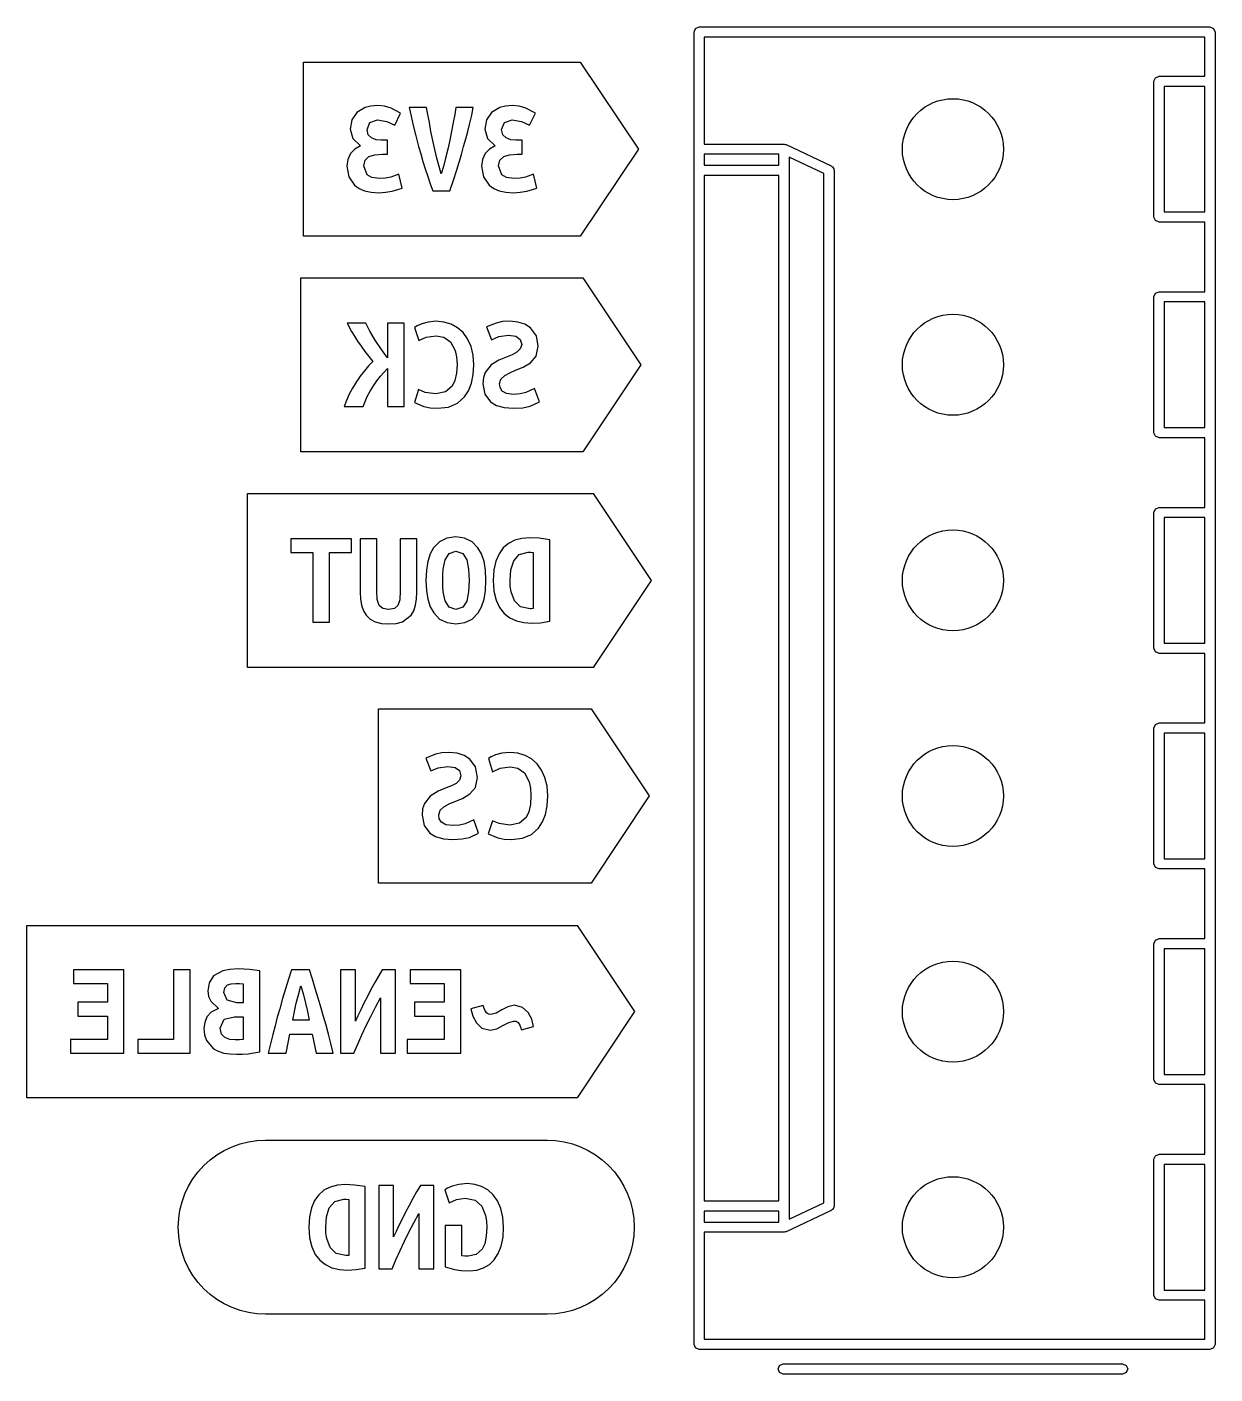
# Model space of a CAD drawing. Extents: x 15 to 417, y -138 to -107.
# Drawn here: x 402.95 to 416.95, y -136.35 to -120.48 of the extents above; entities that cross this region are included whole.
import ezdxf

# ---------------------------------------------------------------- set-up
doc = ezdxf.new("R2010")
doc.units = 0
doc.layers.add('BLACK', color=7, linetype='CONTINUOUS')

msp = doc.modelspace()

# ---------------------------------------------------------------- linework, layer by layer
at = {"layer": 'BLACK', "linetype": 'CONTINUOUS'}
for p, q in [((410.809, -120.54), (410.827, -120.498)), ((410.809, -136), (410.809, -120.54)), ((410.827, -120.498), (410.869, -120.48)), ((410.869, -120.48), (416.889, -120.48)), ((416.829, -120.6), (410.929, -120.6)), ((410.929, -120.6), (410.929, -121.86)), ((416.829, -121.06), (416.829, -120.6)), ((416.889, -120.48), (416.931, -120.498)), ((416.931, -120.498), (416.949, -120.54)), ((416.949, -120.54), (416.949, -136)), ((406.204, -120.895), (409.468, -120.895)), ((406.204, -122.945), (406.204, -120.895)), ((409.468, -120.895), (410.152, -121.92)), ((416.229, -121.12), (416.247, -121.078)), ((416.247, -121.078), (416.289, -121.06)), ((416.289, -121.06), (416.829, -121.06)), ((416.229, -122.72), (416.229, -121.12)), ((416.349, -121.18), (416.349, -122.66)), ((416.829, -121.18), (416.349, -121.18)), ((416.829, -122.66), (416.829, -121.18)), ((406.833, -121.486), (406.774, -121.574)), ((406.934, -121.428), (406.833, -121.486)), ((407, -121.412), (406.934, -121.428)), ((407.077, -121.407), (407, -121.412)), ((407.162, -121.415), (407.077, -121.407)), ((407.237, -121.437), (407.162, -121.415)), ((407.35, -121.495), (407.237, -121.437)), ((407.281, -121.637), (407.35, -121.495)), ((407.452, -121.429), (407.473, -121.53)), ((407.657, -121.429), (407.452, -121.429)), ((407.473, -121.53), (407.499, -121.642)), ((407.671, -121.512), (407.657, -121.429)), ((407.689, -121.607), (407.671, -121.512)), ((407.988, -121.512), (407.971, -121.606)), ((408, -121.429), (407.988, -121.512)), ((408.206, -121.429), (408, -121.429)), ((408.162, -121.629), (408.188, -121.518)), ((408.188, -121.518), (408.206, -121.429)), ((408.42, -121.486), (408.362, -121.574)), ((408.521, -121.428), (408.42, -121.486)), ((408.588, -121.412), (408.521, -121.428)), ((408.665, -121.407), (408.588, -121.412)), ((408.749, -121.415), (408.665, -121.407)), ((408.824, -121.437), (408.749, -121.415)), ((408.938, -121.495), (408.824, -121.437)), ((408.868, -121.637), (408.938, -121.495)), ((406.774, -121.574), (406.755, -121.683)), ((406.755, -121.683), (406.788, -121.796)), ((406.954, -121.69), (406.986, -121.605)), ((406.969, -121.75), (406.954, -121.69)), ((406.986, -121.605), (407.076, -121.574)), ((407.076, -121.574), (407.186, -121.592)), ((407.186, -121.592), (407.281, -121.637)), ((407.499, -121.642), (407.529, -121.763)), ((407.708, -121.71), (407.689, -121.607)), ((407.73, -121.816), (407.708, -121.71)), ((407.951, -121.709), (407.929, -121.814)), ((407.971, -121.606), (407.951, -121.709)), ((408.118, -121.799), (408.141, -121.713)), ((408.141, -121.713), (408.162, -121.629)), ((408.362, -121.574), (408.343, -121.683)), ((408.343, -121.683), (408.376, -121.796)), ((408.541, -121.69), (408.574, -121.605)), ((408.556, -121.75), (408.541, -121.69)), ((408.574, -121.605), (408.663, -121.574)), ((408.663, -121.574), (408.774, -121.592)), ((408.774, -121.592), (408.868, -121.637)), ((406.788, -121.796), (406.877, -121.879)), ((406.877, -121.879), (406.81, -121.918)), ((407.008, -121.788), (406.969, -121.75)), ((407.062, -121.809), (407.008, -121.788)), ((407.122, -121.815), (407.062, -121.809)), ((407.195, -121.815), (407.122, -121.815)), ((407.195, -121.977), (407.195, -121.815)), ((407.529, -121.763), (407.562, -121.889)), ((407.753, -121.922), (407.73, -121.816)), ((407.929, -121.814), (407.905, -121.921)), ((408.093, -121.889), (408.118, -121.799)), ((408.376, -121.796), (408.465, -121.879)), ((408.465, -121.879), (408.397, -121.918)), ((408.595, -121.788), (408.556, -121.75)), ((408.649, -121.809), (408.595, -121.788)), ((408.709, -121.815), (408.649, -121.809)), ((408.782, -121.815), (408.709, -121.815)), ((408.782, -121.977), (408.782, -121.815)), ((410.929, -121.86), (411.869, -121.86)), ((411.869, -121.86), (411.881, -121.865)), ((411.881, -121.865), (411.895, -121.866)), ((411.895, -121.866), (412.425, -122.116)), ((406.728, -122.04), (406.717, -122.12)), ((406.759, -121.972), (406.728, -122.04)), ((406.81, -121.918), (406.759, -121.972)), ((406.931, -122.051), (406.977, -122.008)), ((406.977, -122.008), (407.048, -121.985)), ((407.048, -121.985), (407.135, -121.977)), ((407.135, -121.977), (407.195, -121.977)), ((407.562, -121.889), (407.587, -121.976)), ((407.587, -121.976), (407.613, -122.064)), ((407.777, -122.027), (407.753, -121.922)), ((407.803, -122.125), (407.777, -122.027)), ((407.88, -122.026), (407.854, -122.124)), ((407.905, -121.921), (407.88, -122.026)), ((408.04, -122.072), (408.067, -121.981)), ((408.067, -121.981), (408.093, -121.889)), ((408.315, -122.04), (408.305, -122.12)), ((408.347, -121.972), (408.315, -122.04)), ((408.397, -121.918), (408.347, -121.972)), ((408.518, -122.051), (408.565, -122.008)), ((408.565, -122.008), (408.635, -121.985)), ((408.635, -121.985), (408.722, -121.977)), ((408.722, -121.977), (408.782, -121.977)), ((410.152, -121.92), (409.468, -122.945)), ((410.929, -121.98), (410.929, -122.11)), ((411.809, -121.98), (410.929, -121.98)), ((411.809, -122.11), (411.809, -121.98)), ((412.339, -122.208), (411.929, -122.015)), ((411.929, -122.015), (411.929, -134.525)), ((406.717, -122.12), (406.739, -122.245)), ((406.915, -122.117), (406.931, -122.051)), ((406.956, -122.223), (406.915, -122.117)), ((407.613, -122.064), (407.641, -122.153)), ((407.641, -122.153), (407.67, -122.241)), ((407.828, -122.212), (407.803, -122.125)), ((407.854, -122.124), (407.828, -122.212)), ((407.971, -122.295), (408.012, -122.164)), ((408.012, -122.164), (408.04, -122.072)), ((408.305, -122.12), (408.327, -122.245)), ((408.503, -122.117), (408.518, -122.051)), ((408.543, -122.223), (408.503, -122.117)), ((410.929, -122.11), (411.809, -122.11)), ((412.425, -122.116), (412.432, -122.124)), ((412.432, -122.124), (412.441, -122.128)), ((412.441, -122.128), (412.447, -122.14)), ((412.447, -122.14), (412.456, -122.15)), ((412.456, -122.15), (412.455, -122.16)), ((412.455, -122.16), (412.459, -122.17)), ((412.459, -122.17), (412.459, -134.37)), ((406.739, -122.245), (406.808, -122.345)), ((406.808, -122.345), (406.86, -122.382)), ((407.011, -122.255), (406.956, -122.223)), ((407.096, -122.266), (407.011, -122.255)), ((407.172, -122.262), (407.096, -122.266)), ((407.235, -122.249), (407.172, -122.262)), ((407.33, -122.215), (407.235, -122.249)), ((407.368, -122.379), (407.33, -122.215)), ((407.67, -122.241), (407.7, -122.328)), ((407.7, -122.328), (407.73, -122.412)), ((407.931, -122.412), (407.971, -122.295)), ((408.327, -122.245), (408.395, -122.345)), ((408.395, -122.345), (408.447, -122.382)), ((408.599, -122.255), (408.543, -122.223)), ((408.684, -122.266), (408.599, -122.255)), ((408.759, -122.262), (408.684, -122.266)), ((408.823, -122.249), (408.759, -122.262)), ((408.917, -122.215), (408.823, -122.249)), ((408.955, -122.379), (408.917, -122.215)), ((410.929, -122.23), (410.929, -134.31)), ((411.809, -122.23), (410.929, -122.23)), ((411.809, -134.31), (411.809, -122.23)), ((412.339, -134.332), (412.339, -122.208)), ((406.86, -122.382), (406.925, -122.41)), ((406.925, -122.41), (407.003, -122.427)), ((407.003, -122.427), (407.095, -122.433)), ((407.095, -122.433), (407.172, -122.427)), ((407.172, -122.427), (407.25, -122.414)), ((407.25, -122.414), (407.319, -122.396)), ((407.319, -122.396), (407.368, -122.379)), ((407.73, -122.412), (407.931, -122.412)), ((408.447, -122.382), (408.512, -122.41)), ((408.512, -122.41), (408.591, -122.427)), ((408.591, -122.427), (408.682, -122.433)), ((408.682, -122.433), (408.759, -122.427)), ((408.759, -122.427), (408.837, -122.414)), ((408.837, -122.414), (408.906, -122.396)), ((408.906, -122.396), (408.955, -122.379)), ((416.349, -122.66), (416.829, -122.66)), ((416.247, -122.762), (416.229, -122.72)), ((416.289, -122.78), (416.247, -122.762)), ((416.829, -122.78), (416.289, -122.78)), ((416.829, -123.6), (416.829, -122.78)), ((409.468, -122.945), (406.204, -122.945)), ((406.173, -125.485), (406.173, -123.435)), ((406.173, -123.435), (409.499, -123.435)), ((409.499, -123.435), (410.183, -124.46)), ((416.229, -123.66), (416.247, -123.618)), ((416.247, -123.618), (416.289, -123.6)), ((416.289, -123.6), (416.829, -123.6)), ((416.229, -125.26), (416.229, -123.66)), ((416.349, -123.72), (416.349, -125.2)), ((416.829, -123.72), (416.349, -123.72)), ((416.829, -125.2), (416.829, -123.72)), ((406.719, -123.969), (406.773, -124.067)), ((406.94, -123.969), (406.719, -123.969)), ((406.773, -124.067), (406.806, -124.123)), ((406.988, -124.065), (406.94, -123.969)), ((407.05, -124.171), (406.988, -124.065)), ((407.391, -123.969), (407.196, -123.969)), ((407.196, -123.969), (407.196, -124.377)), ((407.391, -124.952), (407.391, -123.969)), ((407.546, -124), (407.513, -124.019)), ((407.513, -124.019), (407.564, -124.174)), ((407.599, -123.976), (407.546, -124)), ((407.673, -123.956), (407.599, -123.976)), ((407.767, -123.947), (407.673, -123.956)), ((407.86, -123.956), (407.767, -123.947)), ((407.946, -123.981), (407.86, -123.956)), ((408.022, -124.023), (407.946, -123.981)), ((408.087, -124.081), (408.022, -124.023)), ((408.14, -124.155), (408.087, -124.081)), ((408.478, -123.968), (408.364, -124.014)), ((408.364, -124.014), (408.421, -124.165)), ((408.551, -123.952), (408.478, -123.968)), ((408.636, -123.947), (408.551, -123.952)), ((408.733, -123.956), (408.636, -123.947)), ((408.815, -123.982), (408.733, -123.956)), ((408.882, -124.025), (408.815, -123.982)), ((408.95, -124.118), (408.882, -124.025)), ((406.806, -124.123), (406.843, -124.181)), ((406.843, -124.181), (406.884, -124.242)), ((406.884, -124.242), (406.928, -124.303)), ((407.123, -124.279), (407.05, -124.171)), ((407.564, -124.174), (407.652, -124.134)), ((407.652, -124.134), (407.77, -124.117)), ((407.77, -124.117), (407.86, -124.134)), ((407.86, -124.134), (407.938, -124.189)), ((407.938, -124.189), (407.993, -124.293)), ((408.18, -124.243), (408.14, -124.155)), ((408.205, -124.345), (408.18, -124.243)), ((408.421, -124.165), (408.509, -124.127)), ((408.509, -124.127), (408.621, -124.111)), ((408.621, -124.111), (408.708, -124.123)), ((408.708, -124.123), (408.76, -124.161)), ((408.76, -124.161), (408.777, -124.223)), ((408.777, -124.223), (408.761, -124.273)), ((408.947, -124.358), (408.972, -124.241)), ((408.972, -124.241), (408.95, -124.118)), ((406.928, -124.303), (406.974, -124.364)), ((406.974, -124.364), (407.023, -124.422)), ((407.196, -124.377), (407.123, -124.279)), ((407.993, -124.293), (408.009, -124.366)), ((408.009, -124.366), (408.015, -124.455)), ((408.213, -124.46), (408.205, -124.345)), ((408.508, -124.404), (408.416, -124.461)), ((408.604, -124.365), (408.508, -124.404)), ((408.665, -124.341), (408.604, -124.365)), ((408.72, -124.312), (408.665, -124.341)), ((408.761, -124.273), (408.72, -124.312)), ((408.882, -124.436), (408.947, -124.358)), ((406.923, -124.531), (406.873, -124.596)), ((406.973, -124.473), (406.923, -124.531)), ((407.023, -124.422), (406.973, -124.473)), ((407.112, -124.593), (407.196, -124.503)), ((407.196, -124.503), (407.196, -124.952)), ((408.008, -124.559), (407.989, -124.645)), ((408.015, -124.455), (408.008, -124.559)), ((408.186, -124.678), (408.206, -124.576)), ((408.206, -124.576), (408.213, -124.46)), ((408.347, -124.55), (408.326, -124.61)), ((408.416, -124.461), (408.347, -124.55)), ((408.577, -124.586), (408.637, -124.553)), ((408.637, -124.553), (408.704, -124.525)), ((408.704, -124.525), (408.796, -124.489)), ((408.796, -124.489), (408.882, -124.436)), ((410.183, -124.46), (409.499, -125.485)), ((406.783, -124.735), (406.745, -124.808)), ((406.827, -124.664), (406.783, -124.735)), ((406.873, -124.596), (406.827, -124.664)), ((406.991, -124.769), (407.029, -124.707)), ((407.029, -124.707), (407.07, -124.648)), ((407.07, -124.648), (407.112, -124.593)), ((407.957, -124.713), (407.88, -124.78)), ((407.989, -124.645), (407.957, -124.713)), ((408.152, -124.766), (408.186, -124.678)), ((408.326, -124.61), (408.32, -124.684)), ((408.32, -124.684), (408.342, -124.806)), ((408.515, -124.682), (408.532, -124.628)), ((408.522, -124.729), (408.515, -124.682)), ((408.548, -124.77), (408.522, -124.729)), ((408.532, -124.628), (408.577, -124.586)), ((406.712, -124.881), (406.686, -124.952)), ((406.745, -124.808), (406.712, -124.881)), ((406.907, -124.952), (406.957, -124.832)), ((406.957, -124.832), (406.991, -124.769)), ((407.561, -124.751), (407.512, -124.904)), ((407.641, -124.785), (407.561, -124.751)), ((407.767, -124.803), (407.641, -124.785)), ((407.88, -124.78), (407.767, -124.803)), ((408.02, -124.913), (408.104, -124.839)), ((408.104, -124.839), (408.152, -124.766)), ((408.342, -124.806), (408.409, -124.897)), ((408.6, -124.799), (408.548, -124.77)), ((408.682, -124.809), (408.6, -124.799)), ((408.761, -124.804), (408.682, -124.809)), ((408.827, -124.787), (408.761, -124.804)), ((408.929, -124.739), (408.827, -124.787)), ((408.986, -124.898), (408.929, -124.739)), ((406.686, -124.952), (406.907, -124.952)), ((407.196, -124.952), (407.391, -124.952)), ((407.512, -124.904), (407.623, -124.951)), ((407.623, -124.951), (407.699, -124.967)), ((407.699, -124.967), (407.786, -124.973)), ((407.786, -124.973), (407.914, -124.958)), ((407.914, -124.958), (408.02, -124.913)), ((408.409, -124.897), (408.479, -124.939)), ((408.479, -124.939), (408.57, -124.964)), ((408.57, -124.964), (408.682, -124.973)), ((408.682, -124.973), (408.791, -124.966)), ((408.791, -124.966), (408.877, -124.947)), ((408.877, -124.947), (408.986, -124.898)), ((416.349, -125.2), (416.829, -125.2)), ((416.247, -125.302), (416.229, -125.26)), ((416.289, -125.32), (416.247, -125.302)), ((416.829, -125.32), (416.289, -125.32)), ((416.829, -126.14), (416.829, -125.32)), ((409.499, -125.485), (406.173, -125.485)), ((405.545, -128.025), (405.545, -125.975)), ((405.545, -125.975), (409.62, -125.975)), ((409.62, -125.975), (410.303, -127)), ((416.229, -126.2), (416.247, -126.158)), ((416.247, -126.158), (416.289, -126.14)), ((416.289, -126.14), (416.829, -126.14)), ((416.229, -127.8), (416.229, -126.2)), ((416.349, -126.26), (416.349, -127.74)), ((416.829, -126.26), (416.349, -126.26)), ((416.829, -127.74), (416.829, -126.26)), ((406.057, -126.509), (406.057, -126.671)), ((406.772, -126.509), (406.057, -126.509)), ((406.772, -126.671), (406.772, -126.509)), ((407.069, -126.509), (406.873, -126.509)), ((406.873, -126.509), (406.873, -127.137)), ((407.069, -127.122), (407.069, -126.509)), ((407.543, -126.509), (407.346, -126.509)), ((407.346, -126.509), (407.346, -127.124)), ((407.543, -127.137), (407.543, -126.509)), ((407.739, -126.617), (407.699, -126.689)), ((407.808, -126.545), (407.739, -126.617)), ((407.896, -126.502), (407.808, -126.545)), ((408.002, -126.487), (407.896, -126.502)), ((408.105, -126.502), (408.002, -126.487)), ((408.192, -126.545), (408.105, -126.502)), ((408.262, -126.617), (408.192, -126.545)), ((408.303, -126.689), (408.262, -126.617)), ((408.559, -126.617), (408.51, -126.686)), ((408.621, -126.564), (408.559, -126.617)), ((408.695, -126.527), (408.621, -126.564)), ((408.779, -126.505), (408.695, -126.527)), ((408.872, -126.498), (408.779, -126.505)), ((408.982, -126.503), (408.872, -126.498)), ((409.107, -126.522), (408.982, -126.503)), ((409.107, -127.481), (409.107, -126.522)), ((406.057, -126.671), (406.316, -126.671)), ((406.316, -126.671), (406.316, -127.492)), ((406.513, -127.492), (406.513, -126.671)), ((406.513, -126.671), (406.772, -126.671)), ((407.671, -126.777), (407.654, -126.881)), ((407.699, -126.689), (407.671, -126.777)), ((407.852, -126.866), (407.874, -126.757)), ((407.874, -126.757), (407.921, -126.684)), ((407.921, -126.684), (408.002, -126.657)), ((408.002, -126.657), (408.083, -126.684)), ((408.083, -126.684), (408.13, -126.758)), ((408.13, -126.758), (408.152, -126.867)), ((408.333, -126.777), (408.303, -126.689)), ((408.35, -126.881), (408.333, -126.777)), ((408.473, -126.772), (408.45, -126.876)), ((408.51, -126.686), (408.473, -126.772)), ((408.65, -126.876), (408.683, -126.77)), ((408.683, -126.77), (408.748, -126.696)), ((408.748, -126.696), (408.855, -126.668)), ((408.855, -126.668), (408.883, -126.669)), ((408.883, -126.669), (408.912, -126.673)), ((408.912, -126.673), (408.912, -127.333)), ((407.654, -126.881), (407.648, -127)), ((407.847, -127), (407.848, -126.931)), ((407.848, -126.931), (407.852, -126.866)), ((408.152, -126.867), (408.156, -126.931)), ((408.156, -126.931), (408.158, -127)), ((408.356, -127), (408.35, -126.881)), ((408.45, -126.876), (408.442, -127)), ((408.64, -127), (408.65, -126.876)), ((407.648, -127), (407.654, -127.119)), ((407.848, -127.069), (407.847, -127)), ((407.852, -127.133), (407.848, -127.069)), ((408.156, -127.069), (408.152, -127.134)), ((408.158, -127), (408.156, -127.069)), ((408.35, -127.119), (408.356, -127)), ((408.442, -127), (408.45, -127.126)), ((408.643, -127.07), (408.64, -127)), ((408.652, -127.134), (408.643, -127.07)), ((410.303, -127), (409.62, -128.025)), ((406.873, -127.137), (406.877, -127.218)), ((406.877, -127.218), (406.889, -127.292)), ((407.075, -127.226), (407.069, -127.122)), ((407.097, -127.294), (407.075, -127.226)), ((407.34, -127.228), (407.319, -127.295)), ((407.346, -127.124), (407.34, -127.228)), ((407.527, -127.292), (407.539, -127.218)), ((407.539, -127.218), (407.543, -127.137)), ((407.654, -127.119), (407.671, -127.223)), ((407.671, -127.223), (407.7, -127.311)), ((407.874, -127.242), (407.852, -127.133)), ((407.922, -127.316), (407.874, -127.242)), ((408.13, -127.243), (408.083, -127.316)), ((408.152, -127.134), (408.13, -127.243)), ((408.305, -127.311), (408.333, -127.223)), ((408.333, -127.223), (408.35, -127.119)), ((408.45, -127.126), (408.476, -127.233)), ((408.476, -127.233), (408.517, -127.32)), ((408.692, -127.24), (408.652, -127.134)), ((408.765, -127.31), (408.692, -127.24)), ((406.889, -127.292), (406.911, -127.357)), ((406.911, -127.357), (406.945, -127.411)), ((406.945, -127.411), (406.991, -127.455)), ((407.14, -127.332), (407.097, -127.294)), ((407.208, -127.343), (407.14, -127.332)), ((407.277, -127.332), (407.208, -127.343)), ((407.319, -127.295), (407.277, -127.332)), ((407.371, -127.487), (407.473, -127.411)), ((407.473, -127.411), (407.506, -127.357)), ((407.506, -127.357), (407.527, -127.292)), ((407.7, -127.311), (407.74, -127.383)), ((407.74, -127.383), (407.81, -127.455)), ((408.002, -127.343), (407.922, -127.316)), ((408.083, -127.316), (408.002, -127.343)), ((408.195, -127.455), (408.265, -127.383)), ((408.265, -127.383), (408.305, -127.311)), ((408.517, -127.32), (408.57, -127.389)), ((408.57, -127.389), (408.637, -127.441)), ((408.877, -127.335), (408.765, -127.31)), ((408.894, -127.335), (408.877, -127.335)), ((408.912, -127.333), (408.894, -127.335)), ((406.316, -127.492), (406.513, -127.492)), ((406.991, -127.455), (407.05, -127.487)), ((407.05, -127.487), (407.123, -127.506)), ((407.123, -127.506), (407.212, -127.513)), ((407.212, -127.513), (407.299, -127.506)), ((407.299, -127.506), (407.371, -127.487)), ((407.81, -127.455), (407.897, -127.498)), ((407.897, -127.498), (408.001, -127.513)), ((408.001, -127.513), (408.107, -127.498)), ((408.107, -127.498), (408.195, -127.455)), ((408.637, -127.441), (408.714, -127.477)), ((408.714, -127.477), (408.802, -127.498)), ((408.802, -127.498), (408.897, -127.505)), ((408.897, -127.505), (409, -127.499)), ((409, -127.499), (409.107, -127.481)), ((416.349, -127.74), (416.829, -127.74)), ((416.247, -127.842), (416.229, -127.8)), ((416.289, -127.86), (416.247, -127.842)), ((416.829, -127.86), (416.289, -127.86)), ((416.829, -128.68), (416.829, -127.86)), ((409.62, -128.025), (405.545, -128.025)), ((407.091, -130.565), (407.091, -128.515)), ((407.091, -128.515), (409.597, -128.515)), ((409.597, -128.515), (410.281, -129.54)), ((416.229, -128.74), (416.247, -128.698)), ((416.247, -128.698), (416.289, -128.68)), ((416.289, -128.68), (416.829, -128.68)), ((416.229, -130.34), (416.229, -128.74)), ((416.349, -128.8), (416.349, -130.28)), ((416.829, -128.8), (416.349, -128.8)), ((416.829, -130.28), (416.829, -128.8)), ((407.762, -129.048), (407.648, -129.094)), ((407.648, -129.094), (407.705, -129.245)), ((407.835, -129.032), (407.762, -129.048)), ((407.92, -129.027), (407.835, -129.032)), ((408.017, -129.036), (407.92, -129.027)), ((408.099, -129.062), (408.017, -129.036)), ((408.166, -129.105), (408.099, -129.062)), ((408.234, -129.198), (408.166, -129.105)), ((408.417, -129.08), (408.385, -129.099)), ((408.385, -129.099), (408.435, -129.254)), ((408.47, -129.056), (408.417, -129.08)), ((408.544, -129.036), (408.47, -129.056)), ((408.639, -129.027), (408.544, -129.036)), ((408.732, -129.036), (408.639, -129.027)), ((408.817, -129.061), (408.732, -129.036)), ((408.893, -129.103), (408.817, -129.061)), ((408.959, -129.161), (408.893, -129.103)), ((409.012, -129.235), (408.959, -129.161)), ((407.705, -129.245), (407.793, -129.207)), ((407.793, -129.207), (407.905, -129.191)), ((407.905, -129.191), (407.992, -129.203)), ((407.992, -129.203), (408.044, -129.241)), ((408.044, -129.241), (408.061, -129.303)), ((408.061, -129.303), (408.045, -129.353)), ((408.231, -129.438), (408.256, -129.321)), ((408.256, -129.321), (408.234, -129.198)), ((408.435, -129.254), (408.524, -129.214)), ((408.524, -129.214), (408.642, -129.197)), ((408.642, -129.197), (408.732, -129.214)), ((408.732, -129.214), (408.809, -129.269)), ((408.809, -129.269), (408.865, -129.373)), ((409.051, -129.323), (409.012, -129.235)), ((409.076, -129.425), (409.051, -129.323)), ((407.792, -129.484), (407.7, -129.541)), ((407.888, -129.445), (407.792, -129.484)), ((407.949, -129.421), (407.888, -129.445)), ((408.004, -129.392), (407.949, -129.421)), ((408.045, -129.353), (408.004, -129.392)), ((408.166, -129.516), (408.231, -129.438)), ((408.865, -129.373), (408.881, -129.446)), ((408.881, -129.446), (408.886, -129.535)), ((409.085, -129.54), (409.076, -129.425)), ((407.631, -129.63), (407.61, -129.69)), ((407.7, -129.541), (407.631, -129.63)), ((407.861, -129.666), (407.921, -129.633)), ((407.921, -129.633), (407.988, -129.605)), ((407.988, -129.605), (408.08, -129.569)), ((408.08, -129.569), (408.166, -129.516)), ((408.88, -129.639), (408.861, -129.725)), ((408.886, -129.535), (408.88, -129.639)), ((409.057, -129.758), (409.078, -129.656)), ((409.078, -129.656), (409.085, -129.54)), ((410.281, -129.54), (409.597, -130.565)), ((407.61, -129.69), (407.604, -129.764)), ((407.604, -129.764), (407.626, -129.886)), ((407.799, -129.762), (407.816, -129.708)), ((407.806, -129.809), (407.799, -129.762)), ((407.832, -129.85), (407.806, -129.809)), ((407.816, -129.708), (407.861, -129.666)), ((408.828, -129.793), (408.752, -129.86)), ((408.861, -129.725), (408.828, -129.793)), ((409.023, -129.846), (409.057, -129.758)), ((407.626, -129.886), (407.693, -129.977)), ((407.884, -129.879), (407.832, -129.85)), ((407.966, -129.889), (407.884, -129.879)), ((408.045, -129.884), (407.966, -129.889)), ((408.111, -129.867), (408.045, -129.884)), ((408.213, -129.819), (408.111, -129.867)), ((408.27, -129.978), (408.213, -129.819)), ((408.432, -129.831), (408.383, -129.984)), ((408.512, -129.865), (408.432, -129.831)), ((408.639, -129.883), (408.512, -129.865)), ((408.752, -129.86), (408.639, -129.883)), ((408.891, -129.993), (408.975, -129.919)), ((408.975, -129.919), (409.023, -129.846)), ((407.693, -129.977), (407.763, -130.019)), ((407.763, -130.019), (407.854, -130.044)), ((407.854, -130.044), (407.966, -130.053)), ((407.966, -130.053), (408.076, -130.046)), ((408.076, -130.046), (408.161, -130.027)), ((408.161, -130.027), (408.27, -129.978)), ((408.383, -129.984), (408.495, -130.031)), ((408.495, -130.031), (408.571, -130.047)), ((408.571, -130.047), (408.658, -130.053)), ((408.658, -130.053), (408.785, -130.038)), ((408.785, -130.038), (408.891, -129.993)), ((416.349, -130.28), (416.829, -130.28)), ((416.247, -130.382), (416.229, -130.34)), ((416.289, -130.4), (416.247, -130.382)), ((416.829, -130.4), (416.289, -130.4)), ((416.829, -131.22), (416.829, -130.4)), ((409.597, -130.565), (407.091, -130.565)), ((402.946, -133.096), (402.946, -131.064)), ((402.946, -131.064), (409.431, -131.064)), ((409.431, -131.064), (410.108, -132.08)), ((416.229, -131.28), (416.247, -131.238)), ((416.247, -131.238), (416.289, -131.22)), ((416.289, -131.22), (416.829, -131.22)), ((416.229, -132.88), (416.229, -131.28)), ((416.349, -131.34), (416.349, -132.82)), ((416.829, -131.34), (416.349, -131.34)), ((416.829, -132.82), (416.829, -131.34)), ((403.494, -131.588), (403.494, -131.75)), ((404.089, -131.588), (403.494, -131.588)), ((404.089, -132.571), (404.089, -131.588)), ((404.673, -131.588), (404.673, -132.409)), ((404.87, -131.588), (404.673, -131.588)), ((404.87, -132.571), (404.87, -131.588)), ((405.146, -131.66), (405.092, -131.743)), ((405.256, -131.6), (405.146, -131.66)), ((405.336, -131.583), (405.256, -131.6)), ((405.437, -131.577), (405.336, -131.583)), ((405.568, -131.584), (405.437, -131.577)), ((405.691, -131.601), (405.568, -131.584)), ((405.691, -132.555), (405.691, -131.601)), ((406.029, -131.697), (405.994, -131.81)), ((406.064, -131.588), (406.029, -131.697)), ((406.276, -131.588), (406.064, -131.588)), ((406.31, -131.697), (406.276, -131.588)), ((406.344, -131.808), (406.31, -131.697)), ((406.819, -131.588), (406.643, -131.588)), ((406.643, -131.588), (406.643, -132.571)), ((406.819, -132.193), (406.819, -131.588)), ((407.089, -131.661), (407.045, -131.739)), ((407.134, -131.588), (407.089, -131.661)), ((407.291, -131.588), (407.134, -131.588)), ((407.291, -132.571), (407.291, -131.588)), ((407.462, -131.588), (407.462, -131.75)), ((408.058, -131.588), (407.462, -131.588)), ((408.058, -132.571), (408.058, -131.588)), ((403.494, -131.75), (403.894, -131.75)), ((403.894, -131.75), (403.894, -131.97)), ((405.092, -131.743), (405.078, -131.836)), ((405.078, -131.836), (405.086, -131.901)), ((405.268, -131.856), (405.28, -131.8)), ((405.307, -131.946), (405.268, -131.856)), ((405.28, -131.8), (405.31, -131.766)), ((405.31, -131.766), (405.354, -131.751)), ((405.354, -131.751), (405.407, -131.747)), ((405.407, -131.747), (405.453, -131.748)), ((405.453, -131.748), (405.495, -131.753)), ((405.495, -131.753), (405.495, -131.978)), ((405.994, -131.81), (405.959, -131.926)), ((406.146, -131.884), (406.175, -131.778)), ((406.175, -131.778), (406.204, -131.884)), ((406.379, -131.923), (406.344, -131.808)), ((407.001, -131.821), (406.958, -131.902)), ((407.045, -131.739), (407.001, -131.821)), ((407.462, -131.75), (407.862, -131.75)), ((407.862, -131.75), (407.862, -131.97)), ((403.894, -131.97), (403.546, -131.97)), ((403.546, -131.97), (403.546, -132.132)), ((405.086, -131.901), (405.112, -131.959)), ((405.112, -131.959), (405.203, -132.045)), ((405.419, -131.978), (405.307, -131.946)), ((405.495, -131.978), (405.419, -131.978)), ((405.959, -131.926), (405.925, -132.046)), ((406.099, -132.08), (406.12, -131.982)), ((406.12, -131.982), (406.146, -131.884)), ((406.204, -131.884), (406.23, -131.982)), ((406.23, -131.982), (406.252, -132.08)), ((406.415, -132.041), (406.379, -131.923)), ((406.918, -131.982), (406.881, -132.059)), ((406.958, -131.902), (406.918, -131.982)), ((406.999, -132.136), (407.056, -132.027)), ((407.056, -132.027), (407.115, -131.918)), ((407.115, -131.918), (407.115, -132.571)), ((407.862, -131.97), (407.515, -131.97)), ((407.515, -131.97), (407.515, -132.132)), ((408.323, -132.009), (408.178, -132.048)), ((408.343, -132.064), (408.323, -132.009)), ((408.614, -132.022), (408.542, -132.059)), ((408.693, -132.005), (408.614, -132.022)), ((408.788, -132.03), (408.693, -132.005)), ((408.854, -132.091), (408.788, -132.03)), ((403.546, -132.132), (403.894, -132.132)), ((403.894, -132.132), (403.894, -132.409)), ((405.068, -132.143), (405.041, -132.207)), ((405.119, -132.088), (405.068, -132.143)), ((405.203, -132.045), (405.119, -132.088)), ((405.224, -132.274), (405.269, -132.171)), ((405.269, -132.171), (405.391, -132.14)), ((405.391, -132.14), (405.495, -132.14)), ((405.495, -132.14), (405.495, -132.407)), ((405.897, -132.144), (405.87, -132.246)), ((405.925, -132.046), (405.897, -132.144)), ((406.08, -132.182), (406.099, -132.08)), ((406.272, -132.182), (406.08, -132.182)), ((406.252, -132.08), (406.272, -132.182)), ((406.443, -132.139), (406.415, -132.041)), ((406.471, -132.24), (406.443, -132.139)), ((406.847, -132.131), (406.819, -132.193)), ((406.881, -132.059), (406.847, -132.131)), ((406.946, -132.244), (406.999, -132.136)), ((407.515, -132.132), (407.862, -132.132)), ((407.862, -132.132), (407.862, -132.409)), ((408.178, -132.048), (408.201, -132.132)), ((408.201, -132.132), (408.243, -132.213)), ((408.364, -132.096), (408.343, -132.064)), ((408.387, -132.11), (408.364, -132.096)), ((408.412, -132.113), (408.387, -132.11)), ((408.475, -132.097), (408.412, -132.113)), ((408.542, -132.059), (408.475, -132.097)), ((408.624, -132.208), (408.686, -132.191)), ((408.686, -132.191), (408.711, -132.194)), ((408.711, -132.194), (408.734, -132.208)), ((408.896, -132.171), (408.854, -132.091)), ((408.918, -132.255), (408.896, -132.171)), ((410.108, -132.08), (409.431, -133.096)), ((405.041, -132.207), (405.032, -132.274)), ((405.032, -132.274), (405.039, -132.355)), ((405.039, -132.355), (405.062, -132.422)), ((405.24, -132.344), (405.224, -132.274)), ((405.28, -132.387), (405.24, -132.344)), ((405.843, -132.351), (405.817, -132.459)), ((405.87, -132.246), (405.843, -132.351)), ((406, -132.571), (406.046, -132.344)), ((406.046, -132.344), (406.308, -132.344)), ((406.308, -132.344), (406.353, -132.571)), ((406.5, -132.346), (406.471, -132.24)), ((406.528, -132.456), (406.5, -132.346)), ((406.846, -132.462), (406.895, -132.353)), ((406.895, -132.353), (406.946, -132.244)), ((408.243, -132.213), (408.309, -132.274)), ((408.309, -132.274), (408.404, -132.299)), ((408.404, -132.299), (408.484, -132.282)), ((408.484, -132.282), (408.556, -132.245)), ((408.556, -132.245), (408.624, -132.208)), ((408.734, -132.208), (408.755, -132.239)), ((408.755, -132.239), (408.774, -132.294)), ((408.774, -132.294), (408.918, -132.255)), ((403.894, -132.409), (403.459, -132.409)), ((403.459, -132.409), (403.459, -132.571)), ((404.673, -132.409), (404.252, -132.409)), ((404.252, -132.409), (404.252, -132.571)), ((405.062, -132.422), (405.144, -132.517)), ((405.337, -132.408), (405.28, -132.387)), ((405.402, -132.413), (405.337, -132.408)), ((405.45, -132.412), (405.402, -132.413)), ((405.495, -132.407), (405.45, -132.412)), ((405.817, -132.459), (405.791, -132.571)), ((406.556, -132.571), (406.528, -132.456)), ((406.8, -132.571), (406.846, -132.462)), ((407.862, -132.409), (407.427, -132.409)), ((407.427, -132.409), (407.427, -132.571)), ((403.459, -132.571), (404.089, -132.571)), ((404.252, -132.571), (404.87, -132.571)), ((405.144, -132.517), (405.2, -132.548)), ((405.2, -132.548), (405.266, -132.568)), ((405.266, -132.568), (405.339, -132.579)), ((405.339, -132.579), (405.418, -132.583)), ((405.418, -132.583), (405.484, -132.581)), ((405.484, -132.581), (405.553, -132.576)), ((405.553, -132.576), (405.622, -132.567)), ((405.622, -132.567), (405.691, -132.555)), ((405.791, -132.571), (406, -132.571)), ((406.353, -132.571), (406.556, -132.571)), ((406.643, -132.571), (406.8, -132.571)), ((407.115, -132.571), (407.291, -132.571)), ((407.427, -132.571), (408.058, -132.571)), ((416.349, -132.82), (416.829, -132.82)), ((416.247, -132.922), (416.229, -132.88)), ((416.289, -132.94), (416.247, -132.922)), ((416.829, -132.94), (416.289, -132.94)), ((416.829, -133.76), (416.829, -132.94)), ((409.431, -133.096), (402.946, -133.096)), ((405.458, -133.639), (405.556, -133.614)), ((405.556, -133.614), (405.655, -133.6)), ((405.655, -133.6), (405.756, -133.595)), ((405.756, -133.595), (409.076, -133.595)), ((409.076, -133.595), (409.177, -133.6)), ((409.177, -133.6), (409.276, -133.614)), ((409.276, -133.614), (409.374, -133.639)), ((405.105, -133.827), (405.186, -133.767)), ((405.186, -133.767), (405.272, -133.716)), ((405.272, -133.716), (405.363, -133.673)), ((405.363, -133.673), (405.458, -133.639)), ((409.374, -133.639), (409.469, -133.673)), ((409.469, -133.673), (409.56, -133.716)), ((409.56, -133.716), (409.646, -133.767)), ((409.646, -133.767), (409.727, -133.827)), ((416.229, -133.82), (416.247, -133.778)), ((416.247, -133.778), (416.289, -133.76)), ((416.289, -133.76), (416.829, -133.76)), ((404.963, -133.969), (405.031, -133.895)), ((405.031, -133.895), (405.105, -133.827)), ((409.727, -133.827), (409.801, -133.895)), ((409.801, -133.895), (409.869, -133.969)), ((416.229, -135.42), (416.229, -133.82)), ((416.349, -133.88), (416.349, -135.36)), ((416.829, -133.88), (416.349, -133.88)), ((416.829, -135.36), (416.829, -133.88)), ((404.851, -134.137), (404.903, -134.05)), ((404.903, -134.05), (404.963, -133.969)), ((409.869, -133.969), (409.929, -134.05)), ((409.929, -134.05), (409.981, -134.137)), ((404.774, -134.322), (404.808, -134.228)), ((404.808, -134.228), (404.851, -134.137)), ((406.386, -134.237), (406.336, -134.306)), ((406.447, -134.184), (406.386, -134.237)), ((406.521, -134.147), (406.447, -134.184)), ((406.606, -134.125), (406.521, -134.147)), ((406.698, -134.118), (406.606, -134.125)), ((406.808, -134.123), (406.698, -134.118)), ((406.933, -134.142), (406.808, -134.123)), ((406.933, -135.101), (406.933, -134.142)), ((407.092, -134.129), (407.092, -135.112)), ((407.268, -134.129), (407.092, -134.129)), ((407.268, -134.734), (407.268, -134.129)), ((407.538, -134.202), (407.494, -134.281)), ((407.583, -134.129), (407.538, -134.202)), ((407.74, -134.129), (407.583, -134.129)), ((407.74, -135.112), (407.74, -134.129)), ((407.903, -134.16), (407.87, -134.179)), ((407.87, -134.179), (407.921, -134.334)), ((407.957, -134.136), (407.903, -134.16)), ((408.036, -134.116), (407.957, -134.136)), ((408.138, -134.107), (408.036, -134.116)), ((408.224, -134.115), (408.138, -134.107)), ((408.305, -134.14), (408.224, -134.115)), ((408.378, -134.18), (408.305, -134.14)), ((408.44, -134.237), (408.378, -134.18)), ((408.491, -134.31), (408.44, -134.237)), ((409.981, -134.137), (410.024, -134.228)), ((410.024, -134.228), (410.058, -134.322)), ((404.75, -134.42), (404.774, -134.322)), ((406.299, -134.392), (406.276, -134.496)), ((406.336, -134.306), (406.299, -134.392)), ((406.476, -134.496), (406.51, -134.39)), ((406.51, -134.39), (406.575, -134.316)), ((406.575, -134.316), (406.681, -134.288)), ((406.681, -134.288), (406.71, -134.289)), ((406.71, -134.289), (406.738, -134.293)), ((406.738, -134.293), (406.738, -134.953)), ((407.45, -134.363), (407.407, -134.444)), ((407.494, -134.281), (407.45, -134.363)), ((407.921, -134.334), (408.007, -134.295)), ((408.007, -134.295), (408.111, -134.277)), ((408.111, -134.277), (408.229, -134.302)), ((408.229, -134.302), (408.307, -134.373)), ((408.307, -134.373), (408.352, -134.481)), ((408.53, -134.399), (408.491, -134.31)), ((408.555, -134.502), (408.53, -134.399)), ((410.058, -134.322), (410.082, -134.42)), ((410.929, -134.31), (411.809, -134.31)), ((411.929, -134.525), (412.339, -134.332)), ((412.432, -134.416), (412.425, -134.424)), ((412.441, -134.412), (412.432, -134.416)), ((412.447, -134.4), (412.441, -134.412)), ((412.456, -134.39), (412.447, -134.4)), ((412.459, -134.37), (412.455, -134.38)), ((412.455, -134.38), (412.456, -134.39)), ((404.73, -134.62), (404.735, -134.519)), ((404.735, -134.519), (404.75, -134.42)), ((406.276, -134.496), (406.268, -134.62)), ((406.467, -134.62), (406.476, -134.496)), ((407.367, -134.524), (407.329, -134.601)), ((407.407, -134.444), (407.367, -134.524)), ((407.448, -134.677), (407.505, -134.569)), ((407.505, -134.569), (407.564, -134.46)), ((407.564, -134.46), (407.564, -135.112)), ((408.352, -134.481), (408.362, -134.547)), ((408.362, -134.547), (408.365, -134.62)), ((408.564, -134.62), (408.555, -134.502)), ((410.082, -134.42), (410.097, -134.519)), ((410.097, -134.519), (410.102, -134.62)), ((410.929, -134.43), (410.929, -134.56)), ((411.809, -134.43), (410.929, -134.43)), ((410.929, -134.56), (411.809, -134.56)), ((411.809, -134.56), (411.809, -134.43)), ((412.425, -134.424), (411.895, -134.674)), ((404.735, -134.721), (404.73, -134.62)), ((404.75, -134.82), (404.735, -134.721)), ((406.268, -134.62), (406.277, -134.746)), ((406.47, -134.69), (406.467, -134.62)), ((406.479, -134.754), (406.47, -134.69)), ((407.296, -134.672), (407.268, -134.734)), ((407.329, -134.601), (407.296, -134.672)), ((407.395, -134.786), (407.448, -134.677)), ((408.07, -134.598), (407.875, -134.598)), ((407.875, -134.598), (407.875, -135.088)), ((408.07, -134.957), (408.07, -134.598)), ((408.359, -134.727), (408.341, -134.814)), ((408.365, -134.62), (408.359, -134.727)), ((408.557, -134.739), (408.564, -134.62)), ((410.097, -134.721), (410.082, -134.82)), ((410.102, -134.62), (410.097, -134.721)), ((411.869, -134.68), (410.929, -134.68)), ((410.929, -134.68), (410.929, -135.94)), ((411.881, -134.675), (411.869, -134.68)), ((411.895, -134.674), (411.881, -134.675)), ((404.774, -134.918), (404.75, -134.82)), ((406.277, -134.746), (406.302, -134.853)), ((406.302, -134.853), (406.343, -134.94)), ((406.518, -134.86), (406.479, -134.754)), ((406.591, -134.93), (406.518, -134.86)), ((407.295, -135.003), (407.344, -134.894)), ((407.344, -134.894), (407.395, -134.786)), ((408.31, -134.88), (408.241, -134.942)), ((408.341, -134.814), (408.31, -134.88)), ((408.501, -134.931), (408.535, -134.843)), ((408.535, -134.843), (408.557, -134.739)), ((410.082, -134.82), (410.058, -134.918)), ((404.808, -135.012), (404.774, -134.918)), ((404.851, -135.103), (404.808, -135.012)), ((406.343, -134.94), (406.397, -135.009)), ((406.397, -135.009), (406.463, -135.061)), ((406.703, -134.955), (406.591, -134.93)), ((406.721, -134.955), (406.703, -134.955)), ((406.738, -134.953), (406.721, -134.955)), ((407.249, -135.112), (407.295, -135.003)), ((408.108, -134.961), (408.07, -134.957)), ((408.146, -134.963), (408.108, -134.961)), ((408.241, -134.942), (408.146, -134.963)), ((408.396, -135.06), (408.454, -135.003)), ((408.454, -135.003), (408.501, -134.931)), ((410.024, -135.012), (409.981, -135.103)), ((410.058, -134.918), (410.024, -135.012)), ((404.903, -135.19), (404.851, -135.103)), ((404.963, -135.271), (404.903, -135.19)), ((406.463, -135.061), (406.54, -135.097)), ((406.54, -135.097), (406.628, -135.118)), ((406.628, -135.118), (406.724, -135.125)), ((406.724, -135.125), (406.826, -135.119)), ((406.826, -135.119), (406.933, -135.101)), ((407.092, -135.112), (407.249, -135.112)), ((407.564, -135.112), (407.74, -135.112)), ((407.875, -135.088), (407.984, -135.117)), ((407.984, -135.117), (408.065, -135.129)), ((408.065, -135.129), (408.162, -135.133)), ((408.162, -135.133), (408.25, -135.125)), ((408.25, -135.125), (408.328, -135.1)), ((408.328, -135.1), (408.396, -135.06)), ((409.929, -135.19), (409.869, -135.271)), ((409.981, -135.103), (409.929, -135.19)), ((405.031, -135.345), (404.963, -135.271)), ((405.105, -135.413), (405.031, -135.345)), ((409.801, -135.345), (409.727, -135.413)), ((409.869, -135.271), (409.801, -135.345)), ((416.349, -135.36), (416.829, -135.36)), ((405.186, -135.473), (405.105, -135.413)), ((405.272, -135.524), (405.186, -135.473)), ((405.363, -135.567), (405.272, -135.524)), ((409.56, -135.524), (409.469, -135.567)), ((409.646, -135.473), (409.56, -135.524)), ((409.727, -135.413), (409.646, -135.473)), ((416.247, -135.462), (416.229, -135.42)), ((416.289, -135.48), (416.247, -135.462)), ((416.829, -135.48), (416.289, -135.48)), ((416.829, -135.94), (416.829, -135.48)), ((405.458, -135.601), (405.363, -135.567)), ((405.556, -135.626), (405.458, -135.601)), ((405.655, -135.64), (405.556, -135.626)), ((405.756, -135.645), (405.655, -135.64)), ((409.076, -135.645), (405.756, -135.645)), ((409.177, -135.64), (409.076, -135.645)), ((409.276, -135.626), (409.177, -135.64)), ((409.374, -135.601), (409.276, -135.626)), ((409.469, -135.567), (409.374, -135.601)), ((410.827, -136.042), (410.809, -136)), ((410.929, -135.94), (416.829, -135.94)), ((416.949, -136), (416.931, -136.042)), ((410.869, -136.06), (410.827, -136.042)), ((416.889, -136.06), (410.869, -136.06)), ((416.931, -136.042), (416.889, -136.06)), ((411.799, -136.29), (411.817, -136.248)), ((411.817, -136.332), (411.799, -136.29)), ((411.817, -136.248), (411.859, -136.23)), ((411.859, -136.23), (415.859, -136.23)), ((415.859, -136.23), (415.901, -136.248)), ((415.901, -136.248), (415.919, -136.29)), ((415.919, -136.29), (415.901, -136.332)), ((411.859, -136.35), (411.817, -136.332)), ((415.859, -136.35), (411.859, -136.35)), ((415.901, -136.332), (415.859, -136.35))]:
    msp.add_line(p, q, dxfattribs=at)
at = {"layer": 'BLACK'}
for centre in [(413.859, -121.92), (413.859, -124.46), (413.859, -127), (413.859, -129.54), (413.859, -132.08), (413.859, -134.62)]:
    msp.add_circle(centre, 0.595, dxfattribs=at)

doc.saveas('drawing.dxf')
